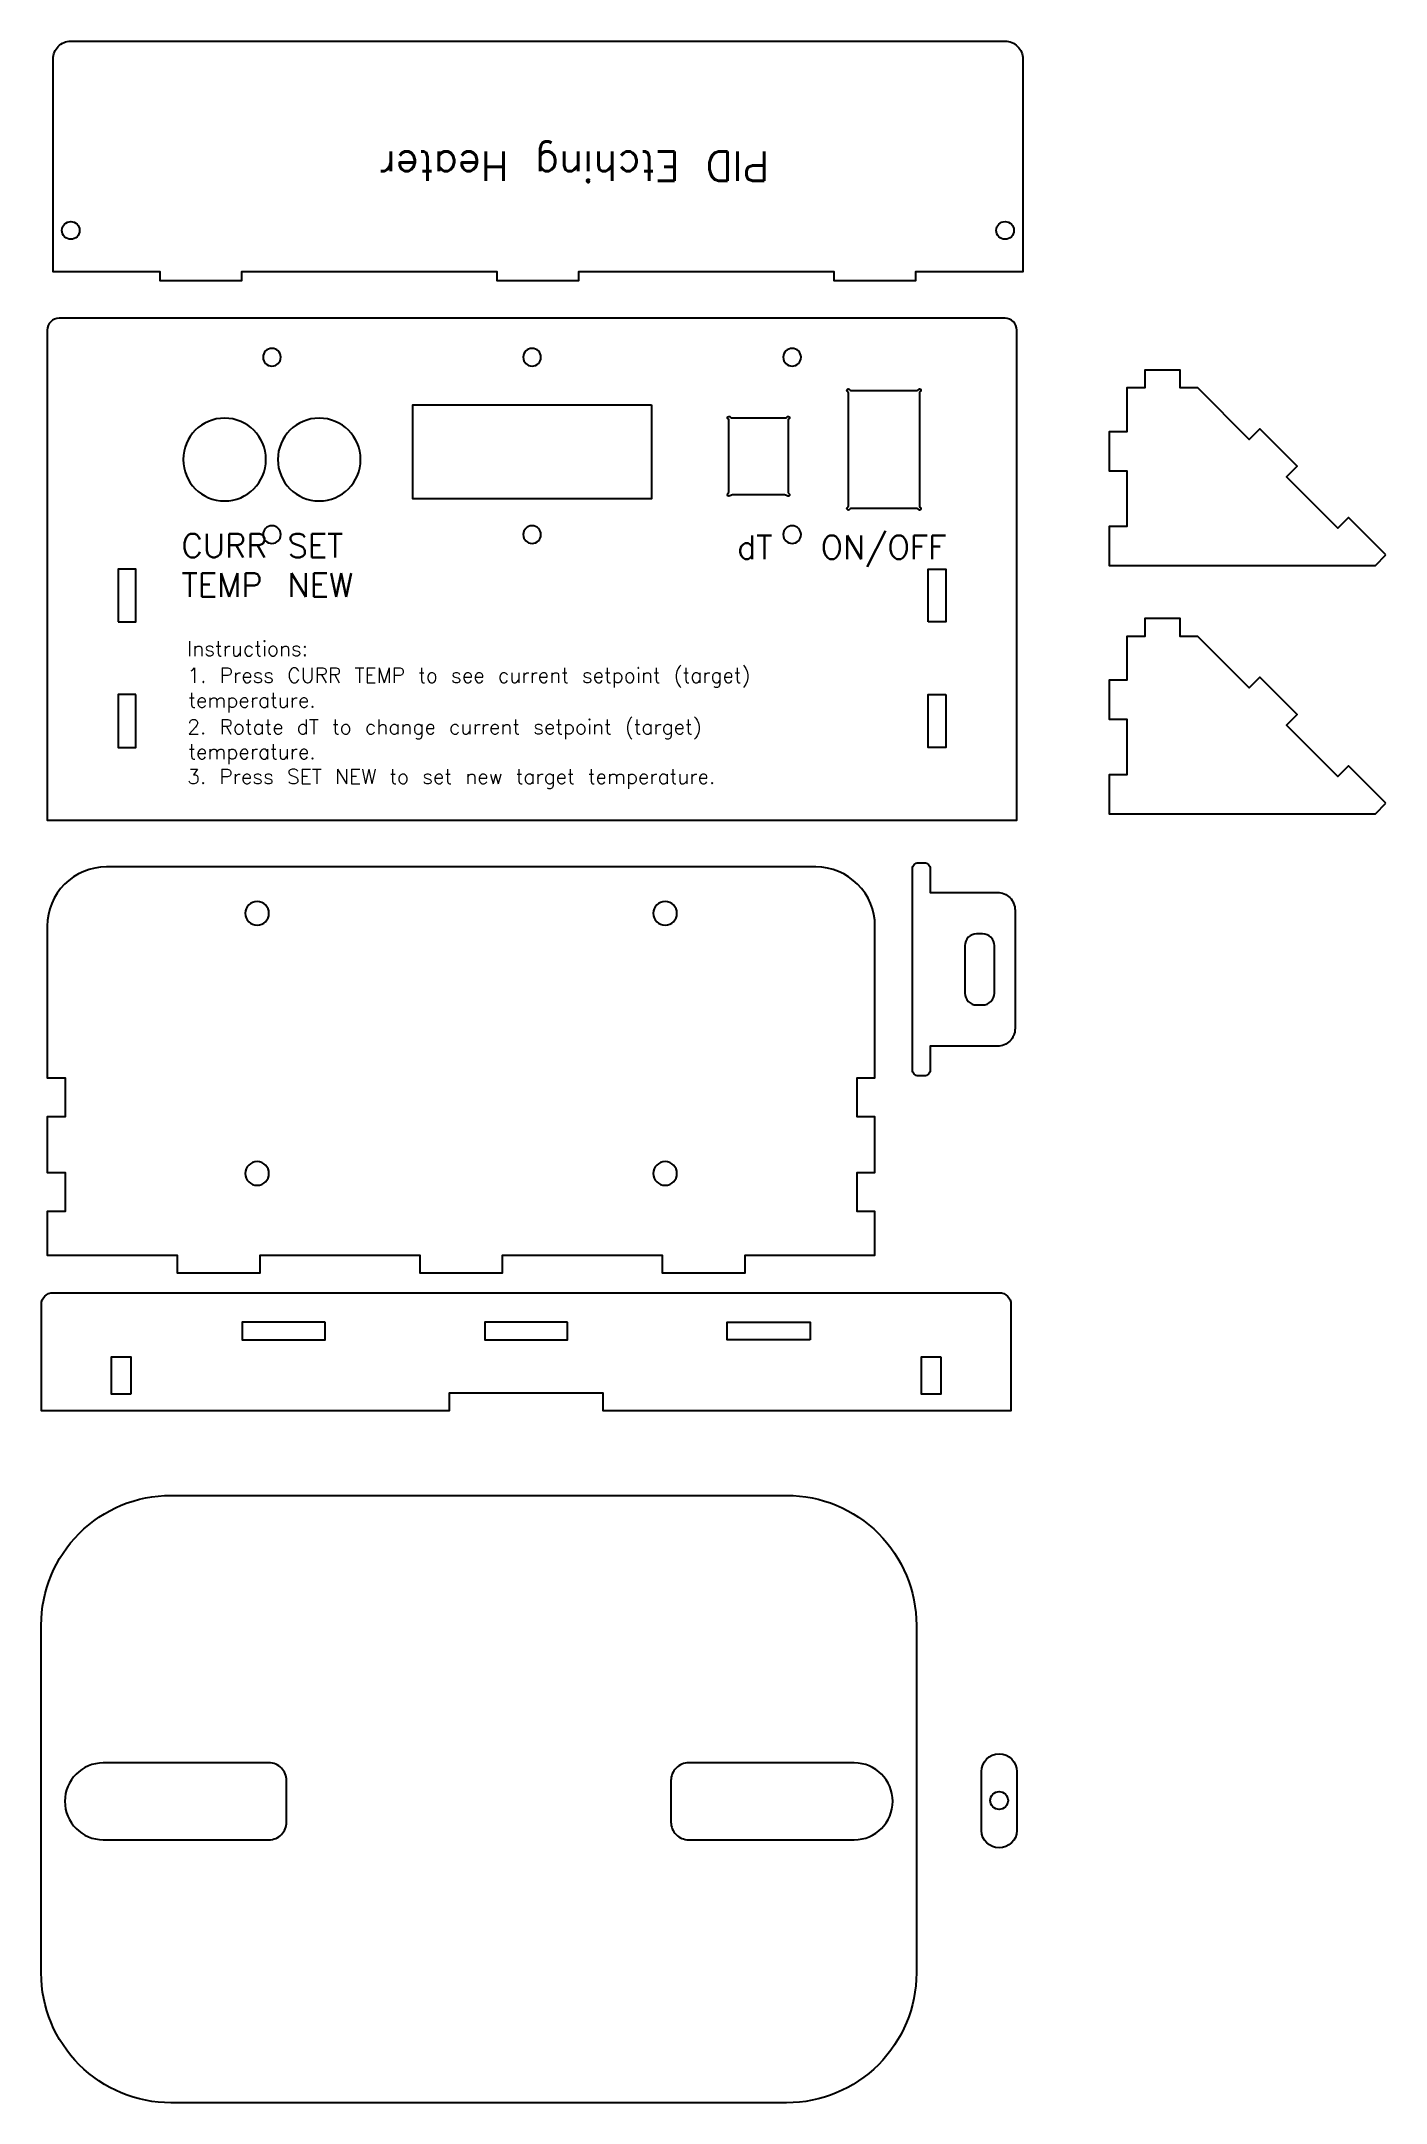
# Model space of a CAD drawing. Extents: x -1145 to -918, y -316 to 32.
import ezdxf

# ---------------------------------------------------------------- set-up
doc = ezdxf.new("R2010")
doc.units = 0
for name, color, linetype in [('BUTTONMASK', 2, 'CONTINUOUS'), ('CNC_SLICES$20_MM', 7, 'CONTINUOUS'), ('LASER_CONTOURS', 7, 'CONTINUOUS')]:
    doc.layers.add(name, color=color, linetype=linetype)
doc.styles.add('MTXPL_CONSOLAS', font='txt.shx', dxfattribs={"height": 0.2})

# ---------------------------------------------------------------- blocks, each defined once
blk = doc.blocks.new('*X1')
at = {"layer": 'BUTTONMASK', "style": 'MTXPL_CONSOLAS'}
for s, p in [('SET', (-1103.34, -55.01, 52.12)), ('NEW', (-1103.36, -61.68, 52.12))]:
    blk.add_text(s, height=4, dxfattribs=at).set_placement(p)
blk = doc.blocks.new('*X2')
at = {"layer": 'BUTTONMASK', "style": 'MTXPL_CONSOLAS'}
for s, p in [('CURR', (-1121.28, -55.01, 52.12)), ('TEMP', (-1121.26, -61.68, 52.12))]:
    blk.add_text(s, height=4, dxfattribs=at).set_placement(p)
blk = doc.blocks.new('*X3')
at = {"layer": 'BUTTONMASK', "style": 'MTXPL_CONSOLAS'}
for s, p in [('Instructions:', (-1120.33, -71.69, 52.12)), ('1. Press CURR TEMP to see current setpoint (target)', (-1120.26, -76.2, 52.12)), ('temperature.', (-1120.12, -80.4, 52.12)), ('2. Rotate dT to change current setpoint (target)', (-1120.28, -84.92, 52.12)), ('temperature.', (-1120.12, -89.12, 52.12)), ('3. Press SET NEW to set new target temperature.', (-1120.31, -93.32, 52.12))]:
    blk.add_text(s, height=2.5, dxfattribs=at).set_placement(p)

msp = doc.modelspace()

# ---------------------------------------------------------------- linework, layer by layer
at = {"layer": 'CNC_SLICES$20_MM'}
for points in [[(-1143, 29.29, -0.414214), (-1140, 32.29), (-982, 32.29, -0.414214), (-979, 29.29), (-979, -6.71), (-997.12, -6.71), (-997.12, -8.21), (-1010.88, -8.21), (-1010.88, -6.71), (-1054.12, -6.71), (-1054.12, -8.21), (-1067.88, -8.21), (-1067.88, -6.71), (-1111.12, -6.71), (-1111.12, -8.21), (-1124.88, -8.21), (-1124.88, -6.71), (-1143, -6.71)], [(-1143.99, -16.57), (-1143.99, -99.43), (-980.01, -99.43), (-980.01, -16.57, 0.414214), (-982.01, -14.57), (-1141.99, -14.57, 0.414214)], [(-996.38, -46.53, -1.39196), (-996.71, -46.87, 0.284915), (-996.89, -46.76), (-1008.09, -46.76, 0.284915), (-1008.27, -46.87, -1.39196), (-1008.6, -46.53, 0.284915), (-1008.49, -46.36), (-1008.49, -27.16, 0.284915), (-1008.6, -26.98, -1.39196), (-1008.27, -26.65, 0.284915), (-1008.09, -26.76), (-996.89, -26.76, 0.284915), (-996.71, -26.65, -1.39196), (-996.38, -26.98, 0.284915), (-996.49, -27.16), (-996.49, -46.36, 0.284915)], [(-1018.62, -44.17), (-1018.55, -44.2, -1.036168), (-1018.84, -44.61, 0.162278), (-1019.44, -44.41), (-1027.94, -44.41, 0.162278), (-1028.54, -44.61, -0.867295), (-1028.89, -44.26, 0.162278), (-1028.69, -43.66), (-1028.69, -31.81, 0.284915), (-1028.8, -31.63, -1.39196), (-1028.46, -31.29, 0.284915), (-1028.29, -31.41), (-1019.09, -31.41, 0.284915), (-1018.91, -31.29, -1.39196), (-1018.58, -31.63, 0.284915), (-1018.69, -31.81), (-1018.69, -44.07)], [(-994.67, -107.67), (-994.67, -111.67), (-983.31, -111.67, -0.414214), (-980.31, -114.67), (-980.31, -134.69, -0.414214), (-983.31, -137.69), (-994.67, -137.69), (-994.67, -141.69, -0.414214), (-995.67, -142.69), (-996.67, -142.69, -0.414214), (-997.67, -141.69), (-997.67, -107.67, -0.414214), (-996.67, -106.67), (-995.67, -106.67, -0.414214)], [(-986.81, -130.69), (-985.81, -130.69, 0.414214), (-983.81, -128.69), (-983.81, -120.67, 0.414214), (-985.81, -118.67), (-986.81, -118.67, 0.414214), (-988.81, -120.67), (-988.81, -128.69, 0.414214)], [(-1144.98, -181.36, -0.414214), (-1142.98, -179.36), (-983, -179.36, -0.414214), (-981, -181.36), (-981, -199.36), (-1049.98, -199.36), (-1049.98, -196.37), (-1076, -196.37), (-1076, -199.36), (-1144.98, -199.36)], [(-1123.06, -316.36, -0.414214), (-1145, -294.41), (-1145, -235.59, -0.414214), (-1123.06, -213.64), (-1018.94, -213.64, -0.414214), (-997, -235.59), (-997, -294.41, -0.414214), (-1018.94, -316.36)], [(-980, -260.36), (-980, -270.33, -0.970558), (-986, -270.33), (-986, -260.36, -1)], [(-1103.5, -268.88), (-1103.5, -261.88, 0.414214), (-1106.5, -258.88), (-1134.5, -258.88, 1), (-1134.5, -271.88), (-1106.5, -271.88, 0.414214)], [(-1038.5, -268.88, 0.414214), (-1035.5, -271.88), (-1007.5, -271.88, 1), (-1007.5, -258.88), (-1035.5, -258.88, 0.414214), (-1038.5, -261.88)]]:
    msp.add_lwpolyline(points, format="xyb", close=True, dxfattribs=at)
for points in [[(-1041.82, -29.19), (-1041.82, -45.12), (-1082.18, -45.12), (-1082.18, -29.19)], [(-1131.99, -65.93), (-1128.99, -65.93), (-1128.99, -57), (-1131.99, -57)], [(-995.01, -65.93), (-995.01, -57), (-992.01, -57), (-992.01, -65.93)], [(-1128.99, -78.21), (-1131.99, -78.21), (-1131.99, -87.14), (-1128.99, -87.14)], [(-992.01, -78.21), (-992.01, -87.14), (-995.01, -87.14), (-995.01, -78.21)], [(-1096.98, -184.36), (-1111, -184.36), (-1111, -187.36), (-1096.98, -187.36)], [(-1055.98, -184.36), (-1070, -184.36), (-1070, -187.36), (-1055.98, -187.36)], [(-1014.98, -187.36), (-1029, -187.36), (-1029, -184.36), (-1014.98, -184.36)], [(-1129.83, -196.51), (-1133.13, -196.51), (-1133.13, -190.22), (-1129.83, -190.22)], [(-992.85, -190.22), (-992.85, -196.51), (-996.15, -196.51), (-996.15, -190.22)]]:
    msp.add_lwpolyline(points, close=True, dxfattribs=at)
for centre in [(-1140, 0.29), (-982, 0.29), (-983, -265.24)]:
    msp.add_circle(centre, 1.5, dxfattribs=at)
at = {"layer": 'CNC_SLICES$20_MM', "extrusion": (0, 0, -1)}
for centre, radius in [((1105.99, -21.16, -52.12), 1.5), ((1061.99, -21.16, -52.12), 1.5), ((1018.01, -21.16, -52.12), 1.5), ((1113.99, -38.46, -52.12), 7), ((1097.99, -38.46, -52.12), 7), ((1105.99, -51.16, -52.12), 1.5), ((1061.99, -51.16, -52.12), 1.5), ((1018.01, -51.16, -52.12), 1.5)]:
    msp.add_circle(centre, radius, dxfattribs=at)
at = {"layer": 'LASER_CONTOURS'}
for points in [[(-917.62, -54.59), (-923.93, -48.28), (-925.7, -50.05), (-934.38, -41.36), (-932.62, -39.59), (-938.93, -33.28), (-940.7, -35.05), (-949.38, -26.36), (-952.39, -26.36), (-952.39, -23.36), (-958.38, -23.36), (-958.38, -26.36), (-961.38, -26.36), (-961.38, -33.76), (-964.38, -33.76), (-964.38, -40.36), (-961.38, -40.36), (-961.38, -49.76), (-964.38, -49.76), (-964.38, -56.36), (-919.38, -56.36)], [(-917.62, -96.59), (-923.93, -90.28), (-925.7, -92.05), (-934.38, -83.36), (-932.62, -81.59), (-938.93, -75.28), (-940.7, -77.05), (-949.38, -68.36), (-952.39, -68.36), (-952.39, -65.36), (-958.38, -65.36), (-958.38, -68.36), (-961.38, -68.36), (-961.38, -75.76), (-964.38, -75.76), (-964.38, -82.36), (-961.38, -82.36), (-961.38, -91.76), (-964.38, -91.76), (-964.38, -98.36), (-919.38, -98.36)]]:
    msp.add_lwpolyline(points, close=True, dxfattribs=at)
msp.add_lwpolyline([(-1004, -117.36, 0.414214), (-1014, -107.36), (-1133.98, -107.36, 0.414214), (-1143.98, -117.36), (-1143.98, -143.02), (-1140.98, -143.02), (-1140.98, -149.62), (-1143.98, -149.62), (-1143.98, -159.02), (-1140.98, -159.02), (-1140.98, -165.62), (-1143.98, -165.62), (-1143.98, -173.02), (-1122, -173.02), (-1122, -176.02), (-1107.98, -176.02), (-1107.98, -173.02), (-1081, -173.02), (-1081, -176.02), (-1066.98, -176.02), (-1066.98, -173.02), (-1040, -173.02), (-1040, -176.02), (-1025.98, -176.02), (-1025.98, -173.02), (-1004, -173.02), (-1004, -165.62), (-1007, -165.62), (-1007, -159.02), (-1004, -159.02), (-1004, -149.62), (-1007, -149.62), (-1007, -143.02), (-1004, -143.02)], format="xyb", close=True, dxfattribs=at)
at = {"layer": 'LASER_CONTOURS', "extrusion": (0, 0, -1)}
for centre in [(1108.49, -115.2), (1039.49, -115.2), (1108.49, -159.2), (1039.49, -159.2)]:
    msp.add_circle(centre, 2, dxfattribs=at)

# ---------------------------------------------------------------- block references
at = {"layer": 'BUTTONMASK'}
for name in ['*X2', '*X1', '*X3']:
    msp.add_blockref(name, (0, 0), dxfattribs=at)

# ---------------------------------------------------------------- texts
at = {"layer": 'BUTTONMASK', "style": 'MTXPL_CONSOLAS'}
msp.add_text('PID Etching Heater', height=5, rotation=180, dxfattribs=at).set_placement((-1021.89, 13.66))
for s, p in [('dT', (-1027.33, -55.28, 52.12)), ('ON/OFF', (-1013.18, -55.28, 52.12))]:
    msp.add_text(s, height=4, dxfattribs=at).set_placement(p)

doc.saveas('drawing.dxf')
